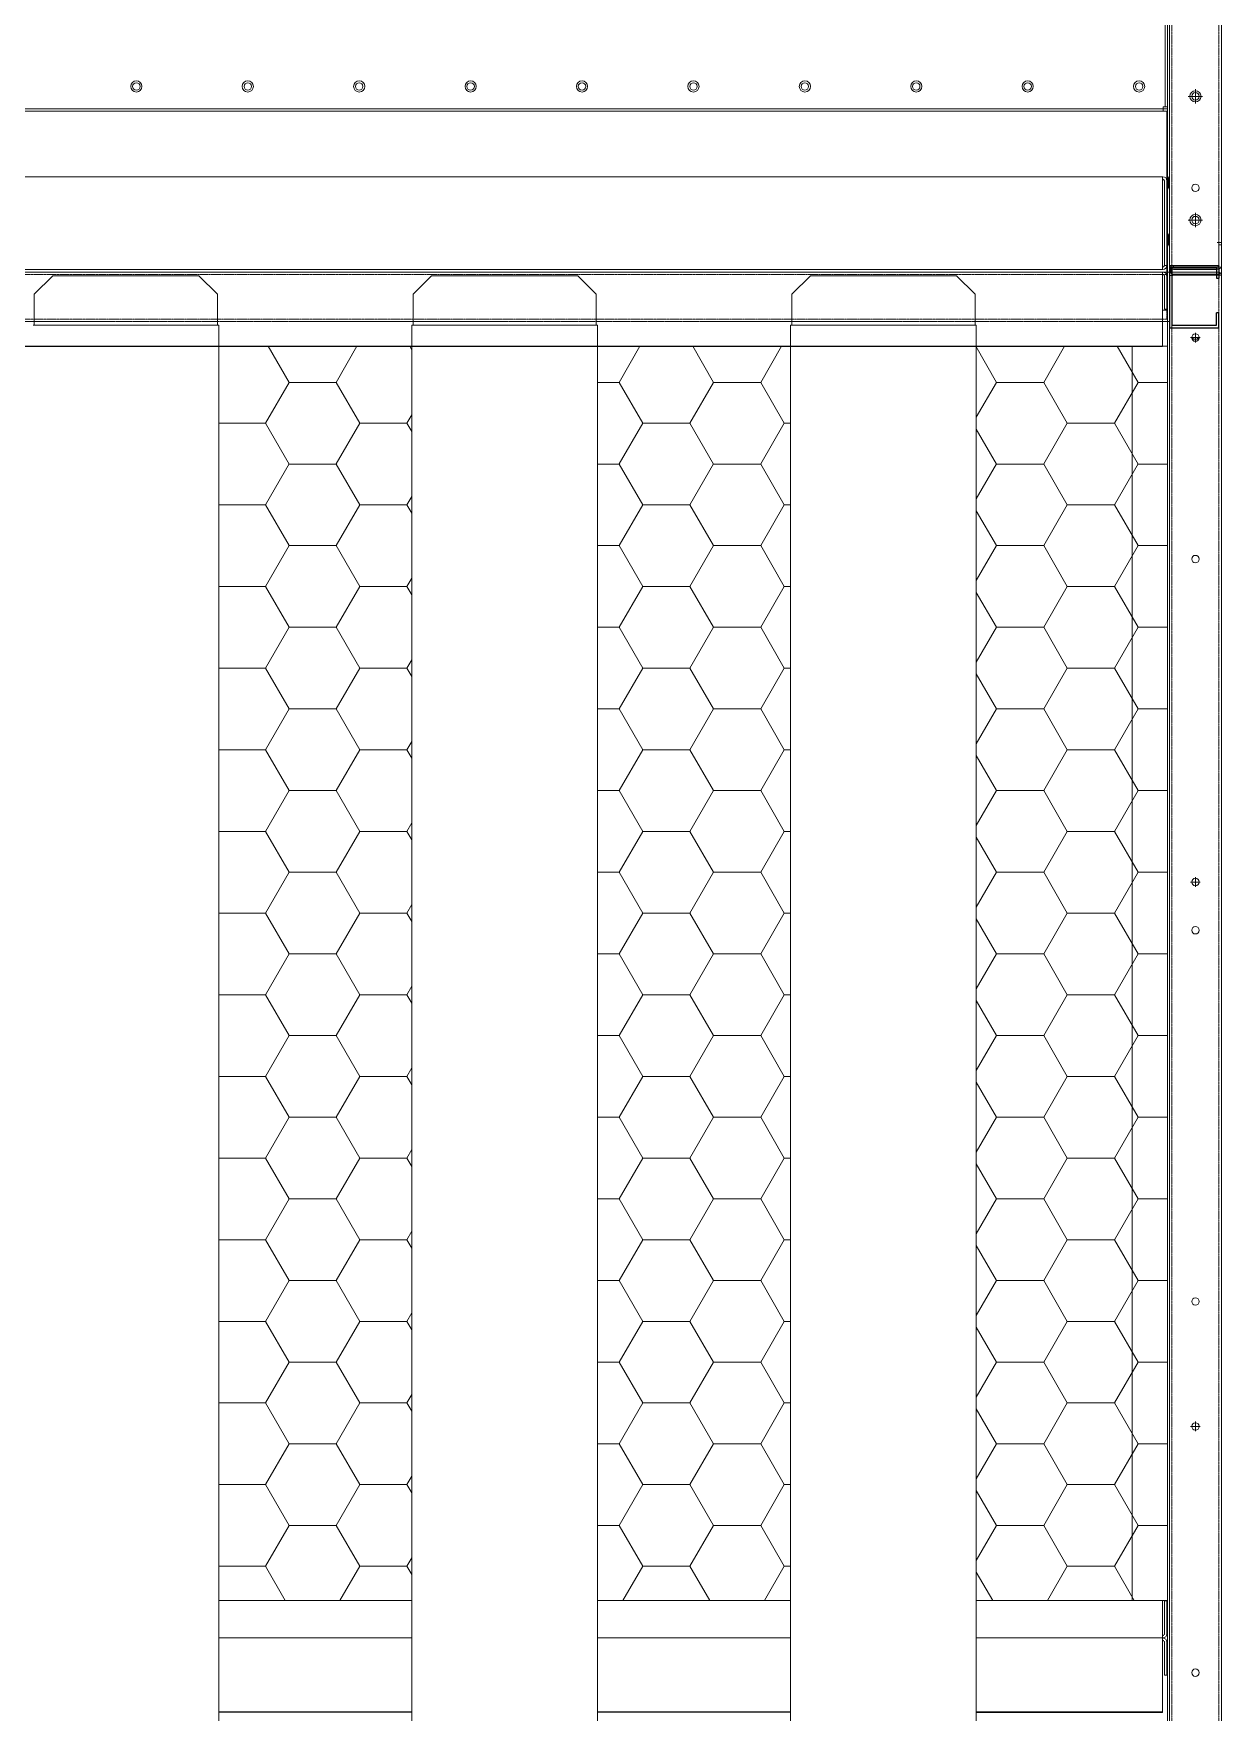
# Model space of a CAD drawing. Header units: millimetres. Extents: x -17070 to 42260, y -291348 to 33880.
# Drawn here: x 18177 to 19137, y 22311 to 23668 of the extents above; entities that cross this region are included whole.
import ezdxf

# ---------------------------------------------------------------- set-up
doc = ezdxf.new("R2010")
doc.units = ezdxf.units.MM
for name, pattern in [('CENTER', [2, 1.25, -0.25, 0.25, -0.25]), ('HIDDEN', [0.375, 0.25, -0.125]), ('HIDDENX2', [0.75, 0.5, -0.25])]:
    doc.linetypes.add(name, pattern=pattern)
doc.layers.add('center', color=1, linetype='CENTER')
doc.layers.add('HIDD', color=2, linetype='HIDDENX2')

# ---------------------------------------------------------------- blocks, each defined once
blk = doc.blocks.new('A$C35F72EF5')
at = {"color": 7, "lineweight": 15}
for p, q in [((0, 3.5), (0, 216.5)), ((2, 3.5), (2, 216.5)), ((0, 3.5), (2, 3.5)), ((3.5, 3.5), (2, 3.5)), ((3.5, 3.5), (3.5, 2)), ((1392.5, 2), (3.5, 2)), ((3.5, 2), (3.5, 0)), ((1392.5, 0), (3.5, 0))]:
    blk.add_line(p, q, dxfattribs=at)
for centre in [(23, 20), (113, 20), (203, 20), (293, 20), (383, 20), (473, 20), (563, 20), (653, 20), (743, 20), (743, 20), (833, 20)]:
    blk.add_circle(centre, 4.5, dxfattribs=at)
blk = doc.blocks.new('435')
for p, q in [((-131382, 21088.8), (-131342, 21088.8)), ((-131382, 21088.8), (-131382, 21078.8)), ((-131380, 21086.8), (-131344, 21086.8)), ((-131380, 21086.8), (-131380, 21078.8)), ((-131344, 21086.8), (-131344, 21040.8)), ((-131342, 21088.8), (-131342, 21038.8)), ((-131342, 21088.8), (-131342, 21038.8)), ((-131380, 21078.8), (-131382, 21078.8)), ((-131382, 21038.8), (-131382, 21050.8)), ((-131382, 21050.8), (-131380, 21050.8)), ((-131380, 21040.8), (-131380, 21050.8)), ((-131342, 21038.8), (-131382, 21038.8)), ((-131344, 21040.8), (-131380, 21040.8))]:
    blk.add_line(p, q)
blk = doc.blocks.new('3')
at = {"color": 7, "lineweight": 20, "ltscale": 0.280701}
for p, q in [((19094.6, 23480.8), (19094.6, 23864)), ((19136.6, 23499.4), (19136.6, 23845.4)), ((19115.6, 23623.3), (19115.6, 23611.6)), ((19094.6, 23551.9), (19094.6, 23618.8)), ((19109.7, 23617.4), (19121.4, 23617.4)), ((19092.5, 23549.8), (19092.5, 23605.4)), ((19093, 23552.1), (19093, 23605.4)), ((19089.1, 23552.4), (17611.3, 23552.4)), ((19089.1, 23552.4), (19089.2, 23552.4)), ((19089.1, 23549), (19089.1, 23552.4)), ((19089.1, 23550.4), (19089.2, 23550.4)), ((19089.1, 23549), (19089.1, 23480.9)), ((19090.6, 23549), (19090.6, 23480.9)), ((19092.5, 23551.8), (19092.8, 23552.4)), ((19092.6, 23549), (19092.6, 23480.8)), ((19092.6, 23542.9), (19092.8, 23542.4)), ((19092.8, 23542.4), (19092.8, 23552.4)), ((19093.6, 23550.9), (19092.8, 23552.4)), ((19093.6, 23543.9), (19092.8, 23542.4)), ((19093, 23506.1), (19093, 23542.8)), ((19093.6, 23550.9), (19094.3, 23552.4)), ((19093.6, 23550.9), (19093.6, 23544.3)), ((19093.6, 23544.3), (19093.6, 23543.9)), ((19093.6, 23543.9), (19094.3, 23542.4)), ((19094.3, 23542.4), (19094.3, 23552.4)), ((19094.6, 23551.9), (19094.3, 23552.4)), ((19094.6, 23543), (19094.3, 23542.4)), ((19094.6, 23505.9), (19094.6, 23543)), ((19109.7, 23517.4), (19121.4, 23517.4)), ((19115.6, 23523.3), (19115.6, 23511.6)), ((19092.6, 23506), (19092.8, 23506.4)), ((19092.8, 23506.4), (19092.8, 23505.8)), ((19093.6, 23504.9), (19092.8, 23506.4)), ((19092.8, 23505.8), (19092.8, 23496.4)), ((19093.6, 23504.9), (19094.3, 23506.4)), ((19093.6, 23497.9), (19093.6, 23504.9)), ((19094.3, 23506.4), (19094.3, 23505.8)), ((19094.6, 23505.9), (19094.3, 23506.4)), ((19094.3, 23505.8), (19094.3, 23496.4)), ((19092.6, 23496.9), (19092.8, 23496.4)), ((19093.6, 23497.9), (19092.8, 23496.4)), ((19093, 20930.1), (19093, 23496.8)), ((19093.6, 23497.9), (19094.3, 23496.4)), ((19094.6, 23497), (19094.3, 23496.4)), ((19094.6, 20929.9), (19094.6, 23497)), ((19136.6, 23499.4), (19133.2, 23499.4)), ((19134.6, 23480.3), (19134.6, 23499.4)), ((19136.6, 23497.4), (19134.6, 23497.4)), ((19136.6, 23480.8), (19136.6, 23499.4)), ((19089.1, 23477.4), (15884.1, 23477.4)), ((15884.1, 23475.4), (19089.1, 23475.4)), ((19089.1, 23477.4), (19089.1, 23480.9)), ((19089.1, 23479.4), (19089.2, 23479.4)), ((19089.1, 23477.4), (19089.2, 23477.4)), ((19089.1, 23415.2), (19089.1, 23475.4)), ((19090.6, 23480.9), (19090.6, 23480.8)), ((19090.6, 23480.8), (19092.6, 23480.8)), ((19092.5, 23472.7), (19092.5, 23480.1)), ((19095.3, 23478.8), (19096.1, 23479.4)), ((19095.6, 23479.4), (19098, 23479.4)), ((19095.6, 23474.8), (19095.6, 23478.4)), ((19135, 23475.4), (19096.2, 23475.4)), ((19096.2, 23475.4), (19096.2, 23473.8)), ((19134.6, 23480.3), (19098, 23480.3)), ((19098, 23480.3), (19098, 23479.4)), ((19098, 23479.4), (19133.2, 23479.4)), ((19133.2, 23477.4), (19098, 23477.4)), ((19135, 23475.4), (19135, 23473.8)), ((19136.6, 23480.8), (19136.6, 23472.9)), ((19090.6, 23445.4), (19090.6, 23471.9)), ((19092.6, 23445.4), (19092.6, 23471.9)), ((19097.4, 23472.6), (19094.6, 23472.6)), ((19135, 23473.8), (19096.2, 23473.8)), ((19097.4, 23472.6), (19097.4, 23473.8)), ((19133.8, 23472.9), (19097.4, 23472.9)), ((19133.8, 23472.9), (19136.6, 23472.9)), ((19136.6, 21171.9), (19136.6, 23472.9)), ((19092.5, 23444.6), (19089.1, 23444.6)), ((19092.5, 23444.5), (19089.1, 23444.5)), ((19092.6, 23445.4), (19090.6, 23445.4)), ((19092.5, 23445.4), (19092.5, 23444.5)), ((19111.7, 23422.4), (19119.5, 23422.4)), ((19115.6, 23426.3), (19115.6, 23418.5)), ((19089.1, 23415.6), (15884.1, 23415.6)), ((19089.1, 23415.4), (15884.1, 23415.4)), ((19089.1, 23415.2), (15884.1, 23415.2)), ((19064.6, 22401.6), (19064.6, 23415.2)), ((19115.6, 22986.3), (19115.6, 22978.5)), ((19111.7, 22982.4), (19119.5, 22982.4)), ((19111.7, 22542.4), (19119.5, 22542.4)), ((19115.6, 22546.3), (19115.6, 22538.5)), ((18326.6, 22401.6), (18482.6, 22401.6)), ((18632.6, 22401.6), (18788.6, 22401.6)), ((18938.6, 22401.6), (19089.1, 22401.6)), ((19089.1, 22401.6), (19089.1, 22375.2)), ((19090.6, 22401.4), (19090.6, 22374.9)), ((19092.6, 22401.4), (19090.6, 22401.4)), ((19092.6, 22401.4), (19092.6, 22374.9)), ((19089.1, 22311.2), (19089.1, 22375.2)), ((18326.6, 22371.4), (18482.6, 22371.4)), ((18632.6, 22371.4), (18788.6, 22371.4)), ((18938.6, 22371.4), (19089.1, 22371.4)), ((19090.6, 22341.4), (19090.6, 22367.9)), ((19092.6, 22341.4), (19092.6, 22367.9)), ((19092.6, 22341.4), (19090.6, 22341.4)), ((18482.6, 22311.6), (18326.6, 22311.6)), ((18482.6, 22311.4), (18326.6, 22311.4)), ((18788.6, 22311.6), (18632.6, 22311.6)), ((18788.6, 22311.4), (18632.6, 22311.4)), ((19089.1, 22311.6), (18938.6, 22311.6)), ((19089.1, 22311.4), (18938.6, 22311.4)), ((19089.1, 22311.2), (18938.6, 22311.2))]:
    blk.add_line(p, q, dxfattribs=at)
at = {"color": 7, "lineweight": 20}
for p, q in [((19093.1, 23605.4), (19093.1, 23825.4)), ((17642.1, 23605.4), (19093.1, 23605.4)), ((19093.1, 23607.4), (17642.8, 23607.4))]:
    blk.add_line(p, q, dxfattribs=at)
at = {"lineweight": 20}
for p, q in [((18177.6, 23457.4), (18192.6, 23472.4)), ((18192.6, 23472.4), (18310.6, 23472.4)), ((18325.6, 23457.4), (18310.6, 23472.4)), ((18483.6, 23457.4), (18498.6, 23472.4)), ((18498.6, 23472.4), (18616.6, 23472.4)), ((18631.6, 23457.4), (18616.6, 23472.4)), ((18789.6, 23457.4), (18804.6, 23472.4)), ((18804.6, 23472.4), (18922.6, 23472.4)), ((18937.6, 23457.4), (18922.6, 23472.4)), ((18177.6, 23432.4), (18177.6, 23457.4)), ((18325.6, 23432.4), (18325.6, 23457.4)), ((18483.6, 23432.4), (18483.6, 23457.4)), ((18631.6, 23432.4), (18631.6, 23457.4)), ((18789.6, 23432.4), (18789.6, 23457.4)), ((18937.6, 23432.4), (18937.6, 23457.4)), ((18326.6, 23432.4), (18176.6, 23432.4)), ((18326.6, 21236.4), (18326.6, 23432.4)), ((18482.6, 21236.4), (18482.6, 23432.4)), ((18632.6, 23432.4), (18482.6, 23432.4)), ((18632.6, 21236.4), (18632.6, 23432.4)), ((18788.6, 21236.4), (18788.6, 23432.4)), ((18938.6, 23432.4), (18788.6, 23432.4)), ((18938.6, 21236.4), (18938.6, 23432.4))]:
    blk.add_line(p, q, dxfattribs=at)
at = {"color": 7, "linetype": 'Continuous', "lineweight": 20}
for p, q in [((18323.9, 23415.2), (18324, 23415.4)), ((18383.4, 23386.2), (18366.6, 23415.4)), ((18421.5, 23386.2), (18438.3, 23415.4)), ((18482.6, 23412.4), (18480.9, 23415.4)), ((18552.5, 23415.2), (18552.6, 23415.4)), ((18595.3, 23415.2), (18595.2, 23415.4)), ((18650.1, 23386.2), (18666.9, 23415.4)), ((18726.3, 23386.2), (18709.5, 23415.4)), ((18764.4, 23386.2), (18781.2, 23415.4)), ((18954.9, 23386.2), (18938.1, 23415.4)), ((18993, 23386.2), (19009.8, 23415.4)), ((19069.2, 23386.2), (19052.4, 23415.4)), ((18364.3, 23353.2), (18383.4, 23386.2)), ((18383.4, 23386.2), (18421.5, 23386.2)), ((18440.5, 23353.2), (18421.5, 23386.2)), ((18632.6, 23386.2), (18650.1, 23386.2)), ((18669.1, 23353.2), (18650.1, 23386.2)), ((18707.2, 23353.2), (18726.3, 23386.2)), ((18726.3, 23386.2), (18764.4, 23386.2)), ((18783.4, 23353.2), (18764.4, 23386.2)), ((18938.6, 23358), (18954.9, 23386.2)), ((18954.9, 23386.2), (18993, 23386.2)), ((19012, 23353.2), (18993, 23386.2)), ((19050.1, 23353.2), (19069.2, 23386.2)), ((19069.2, 23386.2), (19093, 23386.2)), ((18326.6, 23353.2), (18364.3, 23353.2)), ((18383.4, 23320.2), (18364.3, 23353.2)), ((18421.5, 23320.3), (18440.5, 23353.2)), ((18440.5, 23353.2), (18478.6, 23353.2)), ((18478.6, 23353.2), (18482.6, 23360)), ((18482.6, 23346.4), (18478.6, 23353.2)), ((18650.1, 23320.3), (18669.1, 23353.2)), ((18669.1, 23353.2), (18707.2, 23353.2)), ((18726.3, 23320.2), (18707.2, 23353.2)), ((18764.4, 23320.3), (18783.4, 23353.2)), ((18783.4, 23353.2), (18788.6, 23353.2)), ((18993, 23320.3), (19012, 23353.2)), ((19012, 23353.2), (19050.1, 23353.2)), ((19069.2, 23320.2), (19050.1, 23353.2)), ((18954.9, 23320.2), (18938.6, 23348.5)), ((18364.3, 23287.3), (18383.4, 23320.3)), ((18383.4, 23320.2), (18421.5, 23320.2)), ((18440.5, 23287.3), (18421.5, 23320.2)), ((18632.6, 23320.2), (18650.1, 23320.2)), ((18669.1, 23287.3), (18650.1, 23320.2)), ((18707.2, 23287.3), (18726.3, 23320.3)), ((18726.3, 23320.2), (18764.4, 23320.2)), ((18783.4, 23287.3), (18764.4, 23320.2)), ((18938.6, 23292), (18954.9, 23320.3)), ((18954.9, 23320.2), (18993, 23320.2)), ((19012, 23287.3), (18993, 23320.2)), ((19050.1, 23287.3), (19069.2, 23320.3)), ((19069.2, 23320.2), (19093, 23320.2)), ((18326.6, 23287.3), (18364.3, 23287.3)), ((18383.4, 23254.3), (18364.3, 23287.3)), ((18421.5, 23254.3), (18440.5, 23287.3)), ((18440.5, 23287.3), (18478.6, 23287.3)), ((18478.6, 23287.3), (18482.6, 23294.1)), ((18482.6, 23280.5), (18478.6, 23287.3)), ((18650.1, 23254.3), (18669.1, 23287.3)), ((18669.1, 23287.3), (18707.2, 23287.3)), ((18726.3, 23254.3), (18707.2, 23287.3)), ((18764.4, 23254.3), (18783.4, 23287.3)), ((18783.4, 23287.3), (18788.6, 23287.3)), ((18993, 23254.3), (19012, 23287.3)), ((19012, 23287.3), (19050.1, 23287.3)), ((19069.2, 23254.3), (19050.1, 23287.3)), ((18954.9, 23254.3), (18938.6, 23282.5)), ((18364.3, 23221.3), (18383.4, 23254.3)), ((18383.4, 23254.3), (18421.5, 23254.3)), ((18440.5, 23221.3), (18421.5, 23254.3)), ((18632.6, 23254.3), (18650.1, 23254.3)), ((18669.1, 23221.3), (18650.1, 23254.3)), ((18707.2, 23221.3), (18726.3, 23254.3)), ((18726.3, 23254.3), (18764.4, 23254.3)), ((18783.4, 23221.3), (18764.4, 23254.3)), ((18938.6, 23226), (18954.9, 23254.3)), ((18954.9, 23254.3), (18993, 23254.3)), ((19012, 23221.3), (18993, 23254.3)), ((19050.1, 23221.3), (19069.2, 23254.3)), ((19069.2, 23254.3), (19093, 23254.3)), ((18326.6, 23221.3), (18364.3, 23221.3)), ((18383.4, 23188.3), (18364.3, 23221.3)), ((18421.5, 23188.3), (18440.5, 23221.3)), ((18440.5, 23221.3), (18478.6, 23221.3)), ((18478.6, 23221.3), (18482.6, 23228.1)), ((18482.6, 23214.5), (18478.6, 23221.3)), ((18650.1, 23188.3), (18669.1, 23221.3)), ((18669.1, 23221.3), (18707.2, 23221.3)), ((18726.3, 23188.3), (18707.2, 23221.3)), ((18764.4, 23188.3), (18783.4, 23221.3)), ((18783.4, 23221.3), (18788.6, 23221.3)), ((18954.9, 23188.3), (18938.6, 23216.5)), ((18993, 23188.3), (19012, 23221.3)), ((19012, 23221.3), (19050.1, 23221.3)), ((19069.2, 23188.3), (19050.1, 23221.3)), ((18364.3, 23155.3), (18383.4, 23188.3)), ((18383.4, 23188.3), (18421.5, 23188.3)), ((18440.5, 23155.3), (18421.5, 23188.3)), ((18632.6, 23188.3), (18650.1, 23188.3)), ((18669.1, 23155.3), (18650.1, 23188.3)), ((18707.2, 23155.3), (18726.3, 23188.3)), ((18726.3, 23188.3), (18764.4, 23188.3)), ((18783.4, 23155.3), (18764.4, 23188.3)), ((18938.6, 23160), (18954.9, 23188.3)), ((18954.9, 23188.3), (18993, 23188.3)), ((19012, 23155.3), (18993, 23188.3)), ((19050.1, 23155.3), (19069.2, 23188.3)), ((19069.2, 23188.3), (19093, 23188.3)), ((18478.6, 23155.3), (18482.6, 23162.1)), ((18326.6, 23155.3), (18364.3, 23155.3)), ((18383.4, 23122.3), (18364.3, 23155.3)), ((18421.5, 23122.3), (18440.5, 23155.3)), ((18440.5, 23155.3), (18478.6, 23155.3)), ((18482.6, 23148.5), (18478.6, 23155.3)), ((18650.1, 23122.3), (18669.1, 23155.3)), ((18669.1, 23155.3), (18707.2, 23155.3)), ((18726.3, 23122.3), (18707.2, 23155.3)), ((18764.4, 23122.3), (18783.4, 23155.3)), ((18783.4, 23155.3), (18788.6, 23155.3)), ((18954.9, 23122.3), (18938.6, 23150.6)), ((18993, 23122.3), (19012, 23155.3)), ((19012, 23155.3), (19050.1, 23155.3)), ((19069.2, 23122.3), (19050.1, 23155.3)), ((18364.3, 23089.3), (18383.4, 23122.3)), ((18383.4, 23122.3), (18421.5, 23122.3)), ((18440.5, 23089.3), (18421.5, 23122.3)), ((18632.6, 23122.3), (18650.1, 23122.3)), ((18669.1, 23089.3), (18650.1, 23122.3)), ((18707.2, 23089.3), (18726.3, 23122.3)), ((18726.3, 23122.3), (18764.4, 23122.3)), ((18783.4, 23089.3), (18764.4, 23122.3)), ((18938.6, 23094), (18954.9, 23122.3)), ((18954.9, 23122.3), (18993, 23122.3)), ((19012, 23089.3), (18993, 23122.3)), ((19050.1, 23089.3), (19069.2, 23122.3)), ((19069.2, 23122.3), (19093, 23122.3)), ((18478.6, 23089.3), (18482.6, 23096.1)), ((18326.6, 23089.3), (18364.3, 23089.3)), ((18383.4, 23056.3), (18364.3, 23089.3)), ((18421.5, 23056.3), (18440.5, 23089.3)), ((18440.5, 23089.3), (18478.6, 23089.3)), ((18482.6, 23082.5), (18478.6, 23089.3)), ((18650.1, 23056.3), (18669.1, 23089.3)), ((18669.1, 23089.3), (18707.2, 23089.3)), ((18726.3, 23056.3), (18707.2, 23089.3)), ((18764.4, 23056.3), (18783.4, 23089.3)), ((18783.4, 23089.3), (18788.6, 23089.3)), ((18954.9, 23056.3), (18938.6, 23084.6)), ((18993, 23056.3), (19012, 23089.3)), ((19012, 23089.3), (19050.1, 23089.3)), ((19069.2, 23056.3), (19050.1, 23089.3)), ((18364.3, 23023.3), (18383.4, 23056.3)), ((18383.4, 23056.3), (18421.5, 23056.3)), ((18440.5, 23023.3), (18421.5, 23056.3)), ((18632.6, 23056.3), (18650.1, 23056.3)), ((18669.1, 23023.3), (18650.1, 23056.3)), ((18707.2, 23023.3), (18726.3, 23056.3)), ((18726.3, 23056.3), (18764.4, 23056.3)), ((18783.4, 23023.3), (18764.4, 23056.3)), ((18938.6, 23028), (18954.9, 23056.3)), ((18954.9, 23056.3), (18993, 23056.3)), ((19012, 23023.3), (18993, 23056.3)), ((19050.1, 23023.3), (19069.2, 23056.3)), ((19069.2, 23056.3), (19093, 23056.3)), ((18478.6, 23023.3), (18482.6, 23030.1)), ((18326.6, 23023.3), (18364.3, 23023.3)), ((18383.4, 22990.3), (18364.3, 23023.3)), ((18421.5, 22990.3), (18440.5, 23023.3)), ((18440.5, 23023.3), (18478.6, 23023.3)), ((18482.6, 23016.5), (18478.6, 23023.3)), ((18650.1, 22990.3), (18669.1, 23023.3)), ((18669.1, 23023.3), (18707.2, 23023.3)), ((18726.3, 22990.3), (18707.2, 23023.3)), ((18764.4, 22990.3), (18783.4, 23023.3)), ((18783.4, 23023.3), (18788.6, 23023.3)), ((18954.9, 22990.3), (18938.6, 23018.6)), ((18993, 22990.3), (19012, 23023.3)), ((19012, 23023.3), (19050.1, 23023.3)), ((19069.2, 22990.3), (19050.1, 23023.3)), ((18364.3, 22957.3), (18383.4, 22990.3)), ((18383.4, 22990.3), (18421.5, 22990.3)), ((18440.5, 22957.3), (18421.5, 22990.3)), ((18632.6, 22990.3), (18650.1, 22990.3)), ((18669.1, 22957.3), (18650.1, 22990.3)), ((18707.2, 22957.3), (18726.3, 22990.3)), ((18726.3, 22990.3), (18764.4, 22990.3)), ((18783.4, 22957.3), (18764.4, 22990.3)), ((18938.6, 22962), (18954.9, 22990.3)), ((18954.9, 22990.3), (18993, 22990.3)), ((19012, 22957.3), (18993, 22990.3)), ((19050.1, 22957.3), (19069.2, 22990.3)), ((19069.2, 22990.3), (19093, 22990.3)), ((18478.6, 22957.3), (18482.6, 22964.1)), ((18326.6, 22957.3), (18364.3, 22957.3)), ((18383.4, 22924.3), (18364.3, 22957.3)), ((18421.5, 22924.3), (18440.5, 22957.3)), ((18440.5, 22957.3), (18478.6, 22957.3)), ((18482.6, 22950.5), (18478.6, 22957.3)), ((18650.1, 22924.3), (18669.1, 22957.3)), ((18669.1, 22957.3), (18707.2, 22957.3)), ((18726.3, 22924.3), (18707.2, 22957.3)), ((18764.4, 22924.3), (18783.4, 22957.3)), ((18783.4, 22957.3), (18788.6, 22957.3)), ((18954.9, 22924.3), (18938.6, 22952.6)), ((18993, 22924.3), (19012, 22957.3)), ((19012, 22957.3), (19050.1, 22957.3)), ((19069.2, 22924.3), (19050.1, 22957.3)), ((18364.3, 22891.3), (18383.4, 22924.3)), ((18383.4, 22924.3), (18421.5, 22924.3)), ((18440.5, 22891.3), (18421.5, 22924.3)), ((18632.6, 22924.3), (18650.1, 22924.3)), ((18669.1, 22891.3), (18650.1, 22924.3)), ((18707.2, 22891.3), (18726.3, 22924.3)), ((18726.3, 22924.3), (18764.4, 22924.3)), ((18783.4, 22891.3), (18764.4, 22924.3)), ((18938.6, 22896), (18954.9, 22924.3)), ((18954.9, 22924.3), (18993, 22924.3)), ((19012, 22891.3), (18993, 22924.3)), ((19050.1, 22891.3), (19069.2, 22924.3)), ((19069.2, 22924.3), (19093, 22924.3)), ((18326.6, 22891.3), (18364.3, 22891.3)), ((18383.4, 22858.3), (18364.3, 22891.3)), ((18421.5, 22858.3), (18440.5, 22891.3)), ((18440.5, 22891.3), (18478.6, 22891.3)), ((18478.6, 22891.3), (18482.6, 22898.1)), ((18482.6, 22884.5), (18478.6, 22891.3)), ((18650.1, 22858.3), (18669.1, 22891.3)), ((18669.1, 22891.3), (18707.2, 22891.3)), ((18726.3, 22858.3), (18707.2, 22891.3)), ((18764.4, 22858.3), (18783.4, 22891.3)), ((18783.4, 22891.3), (18788.6, 22891.3)), ((18993, 22858.3), (19012, 22891.3)), ((19012, 22891.3), (19050.1, 22891.3)), ((19069.2, 22858.3), (19050.1, 22891.3)), ((18954.9, 22858.3), (18938.6, 22886.6)), ((18364.3, 22825.3), (18383.4, 22858.3)), ((18383.4, 22858.3), (18421.5, 22858.3)), ((18440.5, 22825.3), (18421.5, 22858.3)), ((18632.6, 22858.3), (18650.1, 22858.3)), ((18669.1, 22825.3), (18650.1, 22858.3)), ((18707.2, 22825.3), (18726.3, 22858.3)), ((18726.3, 22858.3), (18764.4, 22858.3)), ((18783.4, 22825.3), (18764.4, 22858.3)), ((18938.6, 22830), (18954.9, 22858.3)), ((18954.9, 22858.3), (18993, 22858.3)), ((19012, 22825.3), (18993, 22858.3)), ((19050.1, 22825.3), (19069.2, 22858.3)), ((19069.2, 22858.3), (19093, 22858.3)), ((18326.6, 22825.3), (18364.3, 22825.3)), ((18383.4, 22792.3), (18364.3, 22825.3)), ((18421.5, 22792.3), (18440.5, 22825.3)), ((18440.5, 22825.3), (18478.6, 22825.3)), ((18478.6, 22825.3), (18482.6, 22832.1)), ((18482.6, 22818.5), (18478.6, 22825.3)), ((18650.1, 22792.3), (18669.1, 22825.3)), ((18669.1, 22825.3), (18707.2, 22825.3)), ((18726.3, 22792.3), (18707.2, 22825.3)), ((18764.4, 22792.3), (18783.4, 22825.3)), ((18783.4, 22825.3), (18788.6, 22825.3)), ((18993, 22792.3), (19012, 22825.3)), ((19012, 22825.3), (19050.1, 22825.3)), ((19069.2, 22792.3), (19050.1, 22825.3)), ((18954.9, 22792.3), (18938.6, 22820.6)), ((18364.3, 22759.3), (18383.4, 22792.3)), ((18383.4, 22792.3), (18421.5, 22792.3)), ((18440.5, 22759.3), (18421.5, 22792.3)), ((18632.6, 22792.3), (18650.1, 22792.3)), ((18669.1, 22759.3), (18650.1, 22792.3)), ((18707.2, 22759.3), (18726.3, 22792.3)), ((18726.3, 22792.3), (18764.4, 22792.3)), ((18783.4, 22759.3), (18764.4, 22792.3)), ((18938.6, 22764), (18954.9, 22792.3)), ((18954.9, 22792.3), (18993, 22792.3)), ((19012, 22759.3), (18993, 22792.3)), ((19050.1, 22759.3), (19069.2, 22792.3)), ((19069.2, 22792.3), (19093, 22792.3)), ((18326.6, 22759.3), (18364.3, 22759.3)), ((18383.4, 22726.3), (18364.3, 22759.3)), ((18421.5, 22726.3), (18440.5, 22759.3)), ((18440.5, 22759.3), (18478.6, 22759.3)), ((18478.6, 22759.3), (18482.6, 22766.1)), ((18482.6, 22752.5), (18478.6, 22759.3)), ((18650.1, 22726.3), (18669.1, 22759.3)), ((18669.1, 22759.3), (18707.2, 22759.3)), ((18726.3, 22726.3), (18707.2, 22759.3)), ((18764.4, 22726.3), (18783.4, 22759.3)), ((18783.4, 22759.3), (18788.6, 22759.3)), ((18993, 22726.3), (19012, 22759.3)), ((19012, 22759.3), (19050.1, 22759.3)), ((19069.2, 22726.3), (19050.1, 22759.3)), ((18954.9, 22726.3), (18938.6, 22754.6)), ((18364.3, 22693.3), (18383.4, 22726.3)), ((18383.4, 22726.3), (18421.5, 22726.3)), ((18440.5, 22693.3), (18421.5, 22726.3)), ((18632.6, 22726.3), (18650.1, 22726.3)), ((18669.1, 22693.3), (18650.1, 22726.3)), ((18707.2, 22693.3), (18726.3, 22726.3)), ((18726.3, 22726.3), (18764.4, 22726.3)), ((18783.4, 22693.3), (18764.4, 22726.3)), ((18938.6, 22698.1), (18954.9, 22726.3)), ((18954.9, 22726.3), (18993, 22726.3)), ((19012, 22693.3), (18993, 22726.3)), ((19050.1, 22693.3), (19069.2, 22726.3)), ((19069.2, 22726.3), (19093, 22726.3)), ((18326.6, 22693.3), (18364.3, 22693.3)), ((18383.4, 22660.3), (18364.3, 22693.3)), ((18421.5, 22660.3), (18440.5, 22693.3)), ((18440.5, 22693.3), (18478.6, 22693.3)), ((18478.6, 22693.3), (18482.6, 22700.1)), ((18482.6, 22686.5), (18478.6, 22693.3)), ((18650.1, 22660.3), (18669.1, 22693.3)), ((18669.1, 22693.3), (18707.2, 22693.3)), ((18726.3, 22660.3), (18707.2, 22693.3)), ((18764.4, 22660.3), (18783.4, 22693.3)), ((18783.4, 22693.3), (18788.6, 22693.3)), ((18954.9, 22660.3), (18938.6, 22688.6)), ((18993, 22660.3), (19012, 22693.3)), ((19012, 22693.3), (19050.1, 22693.3)), ((19069.2, 22660.3), (19050.1, 22693.3)), ((18364.3, 22627.3), (18383.4, 22660.3)), ((18383.4, 22660.3), (18421.5, 22660.3)), ((18440.5, 22627.3), (18421.5, 22660.3)), ((18632.6, 22660.3), (18650.1, 22660.3)), ((18669.1, 22627.3), (18650.1, 22660.3)), ((18707.2, 22627.3), (18726.3, 22660.3)), ((18726.3, 22660.3), (18764.4, 22660.3)), ((18783.4, 22627.3), (18764.4, 22660.3)), ((18938.6, 22632.1), (18954.9, 22660.3)), ((18954.9, 22660.3), (18993, 22660.3)), ((19012, 22627.3), (18993, 22660.3)), ((19050.1, 22627.3), (19069.2, 22660.3)), ((19069.2, 22660.3), (19093, 22660.3)), ((18478.6, 22627.3), (18482.6, 22634.1)), ((18326.6, 22627.3), (18364.3, 22627.3)), ((18383.4, 22594.3), (18364.3, 22627.3)), ((18421.5, 22594.3), (18440.5, 22627.3)), ((18440.5, 22627.3), (18478.6, 22627.3)), ((18482.6, 22620.5), (18478.6, 22627.3)), ((18650.1, 22594.3), (18669.1, 22627.3)), ((18669.1, 22627.3), (18707.2, 22627.3)), ((18726.3, 22594.3), (18707.2, 22627.3)), ((18764.4, 22594.3), (18783.4, 22627.3)), ((18783.4, 22627.3), (18788.6, 22627.3)), ((18954.9, 22594.3), (18938.6, 22622.6)), ((18993, 22594.3), (19012, 22627.3)), ((19012, 22627.3), (19050.1, 22627.3)), ((19069.2, 22594.3), (19050.1, 22627.3)), ((18364.3, 22561.4), (18383.4, 22594.3)), ((18383.4, 22594.3), (18421.5, 22594.3)), ((18440.5, 22561.4), (18421.5, 22594.3)), ((18632.6, 22594.3), (18650.1, 22594.3)), ((18669.1, 22561.4), (18650.1, 22594.3)), ((18707.2, 22561.4), (18726.3, 22594.3)), ((18726.3, 22594.3), (18764.4, 22594.3)), ((18783.4, 22561.4), (18764.4, 22594.3)), ((18938.6, 22566.1), (18954.9, 22594.3)), ((18954.9, 22594.3), (18993, 22594.3)), ((19012, 22561.4), (18993, 22594.3)), ((19050.1, 22561.4), (19069.2, 22594.3)), ((19069.2, 22594.3), (19093, 22594.3)), ((18478.6, 22561.4), (18482.6, 22568.2)), ((18326.6, 22561.4), (18364.3, 22561.4)), ((18383.4, 22528.4), (18364.3, 22561.4)), ((18421.5, 22528.4), (18440.5, 22561.4)), ((18440.5, 22561.4), (18478.6, 22561.4)), ((18482.6, 22554.6), (18478.6, 22561.4)), ((18650.1, 22528.4), (18669.1, 22561.4)), ((18669.1, 22561.4), (18707.2, 22561.4)), ((18726.3, 22528.4), (18707.2, 22561.4)), ((18764.4, 22528.4), (18783.4, 22561.4)), ((18783.4, 22561.4), (18788.6, 22561.4)), ((18954.9, 22528.4), (18938.6, 22556.6)), ((18993, 22528.4), (19012, 22561.4)), ((19012, 22561.4), (19050.1, 22561.4)), ((19069.2, 22528.4), (19050.1, 22561.4)), ((18364.3, 22495.4), (18383.4, 22528.4)), ((18383.4, 22528.4), (18421.5, 22528.4)), ((18440.5, 22495.4), (18421.5, 22528.4)), ((18632.6, 22528.4), (18650.1, 22528.4)), ((18669.1, 22495.4), (18650.1, 22528.4)), ((18707.2, 22495.4), (18726.3, 22528.4)), ((18726.3, 22528.4), (18764.4, 22528.4)), ((18783.4, 22495.4), (18764.4, 22528.4)), ((18938.6, 22500.1), (18954.9, 22528.4)), ((18954.9, 22528.4), (18993, 22528.4)), ((19012, 22495.4), (18993, 22528.4)), ((19050.1, 22495.4), (19069.2, 22528.4)), ((19069.2, 22528.4), (19093, 22528.4)), ((18478.6, 22495.4), (18482.6, 22502.2)), ((18326.6, 22495.4), (18364.3, 22495.4)), ((18383.4, 22462.4), (18364.3, 22495.4)), ((18421.5, 22462.4), (18440.5, 22495.4)), ((18440.5, 22495.4), (18478.6, 22495.4)), ((18482.6, 22488.6), (18478.6, 22495.4)), ((18650.1, 22462.4), (18669.1, 22495.4)), ((18669.1, 22495.4), (18707.2, 22495.4)), ((18726.3, 22462.4), (18707.2, 22495.4)), ((18764.4, 22462.4), (18783.4, 22495.4)), ((18783.4, 22495.4), (18788.6, 22495.4)), ((18954.9, 22462.4), (18938.6, 22490.6)), ((18993, 22462.4), (19012, 22495.4)), ((19012, 22495.4), (19050.1, 22495.4)), ((19069.2, 22462.4), (19050.1, 22495.4)), ((18364.3, 22429.4), (18383.4, 22462.4)), ((18383.4, 22462.4), (18421.5, 22462.4)), ((18440.5, 22429.4), (18421.5, 22462.4)), ((18632.6, 22462.4), (18650.1, 22462.4)), ((18669.1, 22429.4), (18650.1, 22462.4)), ((18707.2, 22429.4), (18726.3, 22462.4)), ((18726.3, 22462.4), (18764.4, 22462.4)), ((18783.4, 22429.4), (18764.4, 22462.4)), ((18938.6, 22434.1), (18954.9, 22462.4)), ((18954.9, 22462.4), (18993, 22462.4)), ((19012, 22429.4), (18993, 22462.4)), ((19050.1, 22429.4), (19069.2, 22462.4)), ((19069.2, 22462.4), (19093, 22462.4)), ((18326.6, 22429.4), (18364.3, 22429.4)), ((18380.4, 22401.6), (18364.3, 22429.4)), ((18424.5, 22401.6), (18440.5, 22429.4)), ((18440.5, 22429.4), (18478.6, 22429.4)), ((18478.6, 22429.4), (18482.6, 22436.2)), ((18482.6, 22422.6), (18478.6, 22429.4)), ((18653.1, 22401.6), (18669.1, 22429.4)), ((18669.1, 22429.4), (18707.2, 22429.4)), ((18723.3, 22401.6), (18707.2, 22429.4)), ((18767.4, 22401.6), (18783.4, 22429.4)), ((18783.4, 22429.4), (18788.6, 22429.4)), ((18996, 22401.6), (19012, 22429.4)), ((19012, 22429.4), (19050.1, 22429.4)), ((19066.2, 22401.6), (19050.1, 22429.4)), ((18951.9, 22401.6), (18938.6, 22424.6))]:
    blk.add_line(p, q, dxfattribs=at)
at = {"color": 0, "lineweight": 20}
for points in [[(16034.6, 22401.6), (15884.1, 22401.6), (15884.1, 23415.4), (19093, 23415.4), (19093, 22401.6), (18938.6, 22401.6)], [(18482.6, 22401.6), (18326.6, 22401.6)], [(18788.6, 22401.6), (18632.6, 22401.6)]]:
    blk.add_lwpolyline(points, dxfattribs=at)
at = {"color": 7, "lineweight": 20}
for centre in [(18260.1, 23625.4), (18350.1, 23625.4), (18440.1, 23625.4), (18530.1, 23625.4), (18620.1, 23625.4), (18710.1, 23625.4), (18800.1, 23625.4), (18890.1, 23625.4), (18980.1, 23625.4), (19070.1, 23625.4), (19115.6, 23543.4), (19115.6, 23243.4), (19115.6, 22943.4), (19115.6, 22643.4), (19115.6, 22343.4)]:
    blk.add_circle(centre, 3, dxfattribs=at)
at = {"color": 7, "lineweight": 20, "ltscale": 0.280701}
for centre, radius in [((19115.6, 23617.4), 4.5), ((19115.6, 23617.4), 3), ((19115.6, 23517.4), 4.5), ((19115.6, 23517.4), 3), ((19115.6, 23422.4), 3), ((19115.6, 22982.4), 3), ((19115.6, 22542.4), 3)]:
    blk.add_circle(centre, radius, dxfattribs=at)
for centre, radius, start, end in [((19089.2, 23549), 3.4, 0, 90), ((19089.2, 23549), 1.4, 0, 90), ((19089.1, 23471.9), 3.5, 0, 90), ((19089.2, 23480.8), 1.4, 270, 0), ((19089.2, 23480.8), 3.4, 270, 0), ((19098, 23480.8), 3.4, 180, 270), ((19097.4, 23472.6), 2.8, 115.3769, 180), ((19133.2, 23480.8), 3.4, 270, 0), ((19133.2, 23480.8), 1.4, 270, 339.0751), ((19133.8, 23472.6), 2.8, 6.1506, 64.6227), ((19089.1, 23471.9), 1.5, 0, 90), ((19097.4, 23472.6), 1.2, 90, 180), ((19133.8, 23472.6), 1.2, 14.4775, 90), ((19115.6, 23425.4), 4.5, 228.5904, 311.4465), ((19115.6, 23419.4), 3, 43.4325, 136.5675), ((19089.1, 22374.9), 1.5, 270, 0), ((19089.1, 22374.9), 3.5, 270, 0), ((19089.1, 22367.9), 3.5, 0, 90), ((19089.1, 22367.9), 1.5, 0, 90)]:
    blk.add_arc(centre, radius, start, end, dxfattribs=at)
blk.add_open_spline([(19095.6, 23479.4), (19095.2, 23479.7), (19095, 23479.9), (19094.7, 23480.2), (19094.6, 23480.5), (19094.6, 23480.7), (19094.6, 23480.8), (19094.6, 23480.8), (19094.6, 23480.8)], degree=5, knots=[0, 0, 0, 0, 0, 0, 4.644554, 4.644554, 4.644554, 5.125492, 5.125492, 5.125492, 5.125492, 5.125492, 5.125492], dxfattribs=at)
at = {"layer": 'center', "lineweight": 20}
for p, q in [((19094.6, 23867.4), (19094.6, 21227.6)), ((19136.6, 23867.4), (19136.6, 22827.4)), ((19136.6, 23867.4), (19136.6, 20667.4)), ((19094.6, 23475.4), (15878.6, 23475.4)), ((19094.6, 23435.4), (15878.6, 23435.4))]:
    blk.add_line(p, q, dxfattribs=at)
at = {"layer": 'HIDD', "linetype": 'HIDDEN', "lineweight": 20}
for p, q in [((19096.6, 23865.4), (19096.6, 21227.6)), ((19134.6, 23865.4), (19134.6, 20667.4)), ((19092.6, 23473.4), (15880.6, 23473.4)), ((19092.6, 23473.4), (19092.6, 23437.4)), ((19092.6, 23437.4), (15880.6, 23437.4))]:
    blk.add_line(p, q, dxfattribs=at)
blk.add_lwpolyline([(19134.6, 23478.4), (19096.6, 23478.4)], dxfattribs=at)
at = {"lineweight": 20, "xscale": -1}
for name, p in [('A$C35F72EF5', (19093.1, 23605.4)), ('435', (-112247.4, 2391.6))]:
    blk.add_blockref(name, p, dxfattribs=at)

msp = doc.modelspace()

# ---------------------------------------------------------------- block references
msp.add_blockref('3', (0, 0))

doc.saveas('drawing.dxf')
